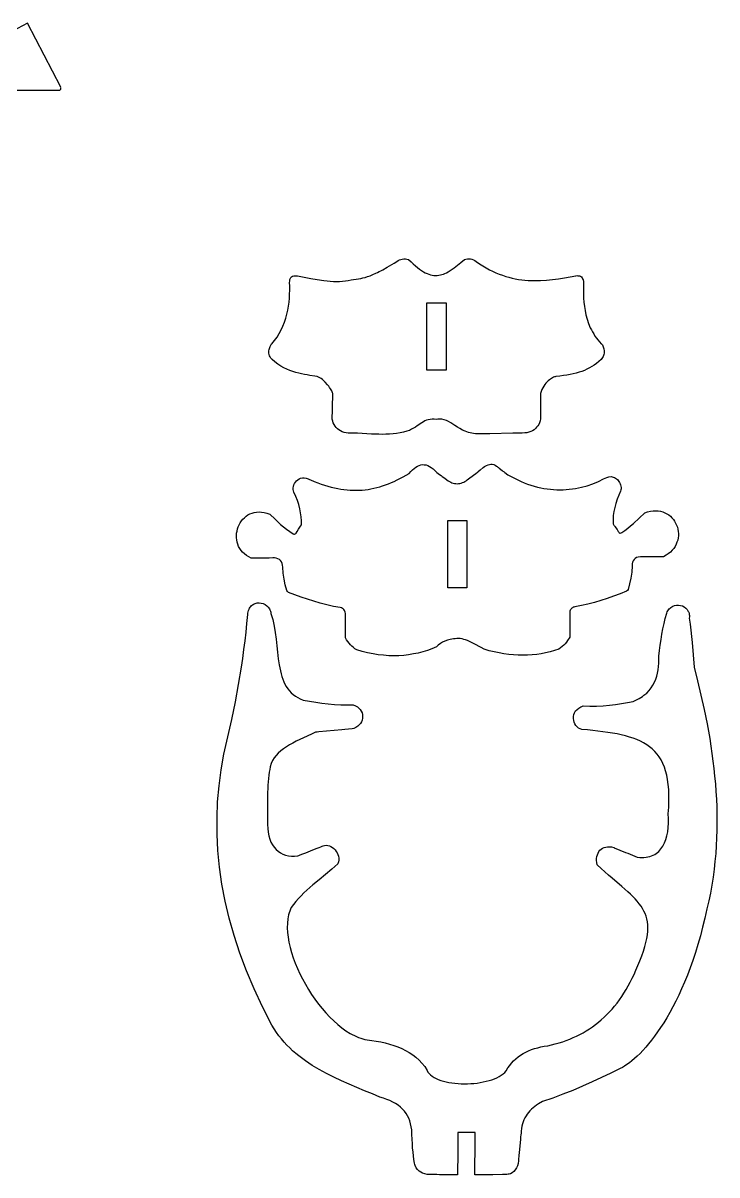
# Model space of a CAD drawing. Extents: x 54 to 355, y 16 to 245.
# Drawn here: x 252.1 to 355.3, y 16.3 to 187.5 of the extents above; entities that cross this region are included whole.
import ezdxf

# ---------------------------------------------------------------- set-up
doc = ezdxf.new("R2010")
doc.units = 0
doc.layers.get('0').update_dxf_attribs({"linetype": 'CONTINUOUS'})
doc.layers.add('LAYER_0', color=7, linetype='CONTINUOUS')

msp = doc.modelspace()

# ---------------------------------------------------------------- linework, layer by layer
at = {"linetype": 'CONTINUOUS'}
for p, q in [((252.76, 187.52), (245.75, 183.76)), ((257.72, 177.97), (252.76, 187.52)), ((233.55, 177.53), (257.46, 177.53))]:
    msp.add_line(p, q, dxfattribs=at)
for points in [[(312.18, 145.93), (315.03, 145.93), (315.03, 135.93), (312.18, 135.93)], [(315.27, 113.57), (318.12, 113.57), (318.12, 103.57), (315.27, 103.57)]]:
    msp.add_lwpolyline(points, close=True, dxfattribs=at)
msp.add_arc((257.46, 177.83), 0.3, 270, 27.4232, dxfattribs=at)
at = {"layer": 'LAYER_0', "color": 0}
for points in [[(291.75, 148.98), (291.77, 149.15), (291.79, 149.29), (291.81, 149.42), (291.84, 149.53), (291.88, 149.62), (291.92, 149.7), (292.03, 149.82), (292.18, 149.9), (292.37, 149.95), (292.48, 149.96), (292.61, 149.97), (292.75, 149.97), (292.91, 149.97), (293.91, 149.76), (294.9, 149.56), (295.88, 149.39), (296.85, 149.25), (297.32, 149.19), (297.79, 149.16), (298.26, 149.13), (298.72, 149.12), (299.17, 149.13), (299.62, 149.16), (300.05, 149.2), (300.48, 149.27), (300.91, 149.34), (302.01, 149.52), (302.34, 149.58), (302.67, 149.65), (303.01, 149.73), (303.36, 149.84), (303.73, 149.97), (304.14, 150.13), (304.58, 150.34), (304.82, 150.45), (305.08, 150.58), (305.34, 150.72), (305.63, 150.87), (306.25, 151.22), (306.94, 151.63), (307.31, 151.86), (307.71, 152.1), (307.9, 152.22), (308.09, 152.33), (308.3, 152.4), (308.51, 152.45), (308.74, 152.48), (308.97, 152.47), (309.21, 152.44), (309.46, 152.38), (309.81, 152.04), (310.14, 151.72), (310.46, 151.44), (310.77, 151.18), (311.07, 150.95), (311.37, 150.75), (311.65, 150.57), (311.93, 150.42), (312.2, 150.3), (312.46, 150.19), (312.72, 150.11), (312.97, 150.06), (313.22, 150.02), (313.46, 150.01), (313.7, 150.01), (313.93, 150.04), (314.17, 150.08), (314.4, 150.14), (314.63, 150.22), (314.86, 150.31), (315.09, 150.42), (315.32, 150.54), (315.78, 150.83), (316.24, 151.16), (316.73, 151.54), (317.23, 151.95), (317.75, 152.38), (317.98, 152.45), (318.21, 152.49), (318.43, 152.5), (318.65, 152.48), (318.87, 152.43), (319.08, 152.35), (319.29, 152.24), (319.5, 152.1), (319.99, 151.76), (320.48, 151.44), (320.97, 151.14), (321.46, 150.87), (321.95, 150.63), (322.44, 150.41), (322.92, 150.21), (323.4, 150.03), (323.89, 149.87), (324.37, 149.74), (324.85, 149.62), (325.32, 149.52), (325.8, 149.43), (326.27, 149.37), (326.74, 149.32), (327.21, 149.28), (328.14, 149.25), (329.06, 149.26), (329.96, 149.32), (330.86, 149.41), (331.74, 149.53), (332.61, 149.66), (333.46, 149.81), (334.3, 149.97), (334.46, 149.98), (334.6, 149.97), (334.73, 149.96), (334.84, 149.95), (335.02, 149.89), (335.15, 149.8), (335.26, 149.68), (335.33, 149.53), (335.4, 149.34), (335.46, 149.13), (335.44, 148.25), (335.44, 147.75), (335.45, 147.21), (335.47, 146.64), (335.52, 146.04), (335.59, 145.42), (335.69, 144.79), (335.82, 144.15), (336, 143.51), (336.21, 142.87), (336.47, 142.23), (336.63, 141.92), (336.79, 141.61), (336.97, 141.31), (337.16, 141.01), (337.37, 140.71), (337.59, 140.43), (337.83, 140.14), (338.09, 139.87), (338.18, 139.78), (338.26, 139.68), (338.33, 139.55), (338.4, 139.42), (338.49, 139.12), (338.53, 138.79), (338.53, 138.62), (338.51, 138.45), (338.48, 138.28), (338.43, 138.11), (338.37, 137.95), (338.28, 137.8), (338.18, 137.66), (338.06, 137.53), (337.72, 137.22), (337.38, 136.94), (337.03, 136.69), (336.68, 136.46), (336.33, 136.26), (335.96, 136.07), (335.59, 135.9), (335.2, 135.75), (334.8, 135.62), (334.37, 135.5), (333.93, 135.39), (333.47, 135.29), (332.98, 135.2), (332.47, 135.12), (331.93, 135.05), (331.36, 134.98), (331.26, 134.96), (331.14, 134.93), (331.01, 134.87), (330.86, 134.8), (330.71, 134.71), (330.55, 134.61), (330.38, 134.48), (330.22, 134.34), (330.05, 134.18), (329.88, 134), (329.72, 133.79), (329.56, 133.57), (329.41, 133.33), (329.28, 133.07), (329.15, 132.78), (329.04, 132.48), (329.04, 132.03), (329.05, 131.81), (329.05, 131.31), (329.05, 131.05), (329.05, 130.28), (329.05, 130.07), (329.05, 129.63), (329.08, 129.3), (329.08, 128.98), (329.06, 128.69), (329, 128.4), (328.91, 128.13), (328.8, 127.88), (328.66, 127.65), (328.49, 127.44), (328.31, 127.24), (328.1, 127.07), (327.87, 126.93), (327.61, 126.8), (327.34, 126.71), (327.05, 126.64), (326.75, 126.6), (326.35, 126.59), (326.27, 126.59), (326, 126.58), (325.64, 126.57), (325.43, 126.57), (324.94, 126.56), (321.52, 126.49), (321.03, 126.48), (320.82, 126.48), (320.45, 126.47), (320.31, 126.47), (320.11, 126.46), (320.05, 126.46), (319.72, 126.47), (319.41, 126.49), (319.12, 126.52), (318.85, 126.56), (318.34, 126.69), (317.87, 126.85), (317.45, 127.04), (317.06, 127.24), (316.7, 127.47), (316.35, 127.69), (316.02, 127.91), (315.71, 128.12), (315.39, 128.3), (315.07, 128.46), (314.73, 128.57), (314.38, 128.64), (314.2, 128.65), (314.01, 128.65), (313.81, 128.63), (313.61, 128.6), (313.25, 128.64), (312.94, 128.65), (312.64, 128.62), (312.37, 128.56), (312.12, 128.49), (311.88, 128.38), (311.65, 128.26), (311.43, 128.12), (310.72, 127.64), (310.47, 127.48), (310.19, 127.31), (309.89, 127.15), (309.56, 126.99), (309.2, 126.85), (308.7, 126.72), (308.19, 126.61), (307.67, 126.53), (307.15, 126.46), (306.62, 126.42), (306.09, 126.4), (305.56, 126.39), (305.02, 126.4), (303.95, 126.43), (301.83, 126.55), (300.79, 126.59), (300.47, 126.59), (300.16, 126.62), (299.87, 126.69), (299.59, 126.78), (299.33, 126.9), (299.1, 127.05), (298.88, 127.22), (298.68, 127.42), (298.51, 127.63), (298.37, 127.86), (298.25, 128.11), (298.17, 128.37), (298.11, 128.64), (298.09, 128.93), (298.11, 129.22), (298.16, 129.53), (298.16, 129.8), (298.16, 129.99), (298.16, 130.46), (298.16, 130.73), (298.16, 131.28), (298.17, 131.54), (298.17, 132.02), (298.17, 132.21), (298.17, 132.48), (298.15, 132.57), (298.11, 132.69), (298.04, 132.84), (297.95, 133), (297.84, 133.18), (297.71, 133.37), (297.57, 133.57), (297.41, 133.77), (297.06, 134.17), (296.87, 134.35), (296.67, 134.53), (296.47, 134.68), (296.26, 134.81), (296.05, 134.91), (295.85, 134.98), (295.51, 135.04), (294.77, 135.15), (294.38, 135.22), (293.97, 135.29), (293.55, 135.37), (293.13, 135.47), (292.69, 135.59), (292.25, 135.73), (291.81, 135.89), (291.36, 136.08), (290.91, 136.3), (290.47, 136.55), (290.02, 136.83), (289.58, 137.16), (289.15, 137.53), (288.99, 137.71), (288.86, 137.9), (288.77, 138.08), (288.71, 138.27), (288.68, 138.46), (288.67, 138.64), (288.68, 138.82), (288.71, 138.99), (288.8, 139.3), (288.86, 139.44), (288.92, 139.56), (288.98, 139.67), (289.03, 139.76), (289.08, 139.83), (289.12, 139.87), (289.52, 140.35), (289.89, 140.86), (290.22, 141.38), (290.51, 141.93), (290.77, 142.49), (290.99, 143.07), (291.18, 143.65), (291.35, 144.25), (291.48, 144.85), (291.59, 145.45), (291.67, 146.05), (291.73, 146.65), (291.76, 147.25), (291.78, 147.84), (291.77, 148.42), (291.75, 148.98)], [(288.81, 114.53), (289.59, 113.77), (290, 113.39), (290.42, 113.02), (290.86, 112.66), (291.31, 112.3), (291.78, 111.95), (292.27, 111.6), (292.4, 111.56), (292.5, 111.56), (292.6, 111.6), (292.68, 111.67), (292.71, 111.72), (292.87, 111.96), (293.1, 112.3), (293.39, 112.73), (293.53, 112.93), (293.52, 113.53), (293.47, 114.13), (293.39, 114.74), (293.27, 115.34), (293.11, 115.95), (292.91, 116.56), (292.67, 117.17), (292.38, 117.78), (292.32, 117.99), (292.29, 118.21), (292.3, 118.44), (292.33, 118.66), (292.4, 118.89), (292.5, 119.1), (292.63, 119.3), (292.78, 119.48), (292.96, 119.64), (293.17, 119.77), (293.4, 119.86), (293.65, 119.91), (293.93, 119.92), (294.23, 119.87), (294.38, 119.83), (294.54, 119.77), (294.71, 119.7), (294.87, 119.61), (295.41, 119.39), (295.93, 119.19), (296.45, 119), (296.95, 118.84), (297.45, 118.69), (297.94, 118.55), (298.43, 118.44), (298.91, 118.34), (299.38, 118.25), (299.84, 118.18), (300.31, 118.13), (300.76, 118.1), (301.21, 118.08), (301.66, 118.08), (302.11, 118.09), (302.55, 118.12), (302.99, 118.16), (303.42, 118.22), (303.86, 118.29), (304.29, 118.38), (304.73, 118.48), (305.16, 118.6), (305.59, 118.73), (306.02, 118.88), (306.45, 119.05), (306.89, 119.22), (307.32, 119.41), (307.76, 119.62), (308.64, 120.07), (309.53, 120.58), (309.78, 120.86), (310.02, 121.12), (310.27, 121.34), (310.52, 121.52), (310.76, 121.67), (311.02, 121.78), (311.27, 121.85), (311.52, 121.89), (311.78, 121.88), (312.04, 121.84), (312.3, 121.76), (312.56, 121.64), (312.83, 121.48), (313.1, 121.27), (313.36, 121.03), (313.64, 120.74), (313.85, 120.56), (314.06, 120.41), (314.27, 120.26), (314.46, 120.13), (314.82, 119.89), (315.16, 119.63), (315.34, 119.49), (315.52, 119.37), (315.71, 119.27), (315.9, 119.19), (316.1, 119.13), (316.3, 119.09), (316.49, 119.07), (316.69, 119.06), (316.89, 119.08), (317.08, 119.11), (317.27, 119.16), (317.46, 119.22), (317.65, 119.3), (317.83, 119.4), (318, 119.51), (318.17, 119.64), (318.56, 119.95), (319.44, 120.6), (319.92, 120.98), (319.96, 121.01), (320.01, 121.05), (320.07, 121.09), (320.55, 121.45), (320.75, 121.6), (320.79, 121.63), (320.83, 121.66), (321.05, 121.78), (321.27, 121.87), (321.48, 121.93), (321.69, 121.96), (321.9, 121.95), (322.11, 121.9), (322.32, 121.81), (322.53, 121.68), (322.64, 121.6), (322.72, 121.53), (322.81, 121.46), (322.91, 121.38), (323.36, 121.02), (323.46, 120.94), (323.56, 120.86), (323.64, 120.8), (323.7, 120.75), (323.75, 120.71), (324.23, 120.4), (324.71, 120.12), (325.19, 119.86), (325.68, 119.61), (326.17, 119.39), (326.65, 119.18), (327.14, 119), (327.63, 118.84), (328.11, 118.69), (328.6, 118.56), (329.09, 118.45), (329.57, 118.36), (330.05, 118.28), (330.53, 118.23), (331.01, 118.19), (331.49, 118.16), (331.96, 118.16), (332.43, 118.16), (332.89, 118.19), (333.35, 118.23), (333.81, 118.28), (334.26, 118.35), (334.71, 118.43), (335.15, 118.53), (336.02, 118.76), (336.86, 119.05), (337.67, 119.38), (338.45, 119.76), (338.68, 119.88), (338.94, 119.98), (339.23, 120.06), (339.56, 120.12), (339.73, 120.09), (339.89, 120.05), (340.06, 119.98), (340.21, 119.9), (340.36, 119.79), (340.5, 119.67), (340.62, 119.53), (340.73, 119.38), (340.83, 119.22), (340.91, 119.05), (340.97, 118.87), (341.02, 118.69), (341.04, 118.51), (341.04, 118.32), (341.01, 118.14), (340.96, 117.95), (340.7, 117.35), (340.47, 116.74), (340.27, 116.14), (340.11, 115.53), (339.98, 114.92), (339.89, 114.31), (339.85, 113.7), (339.85, 113.09), (339.93, 112.98), (339.98, 112.9), (340.05, 112.8), (340.12, 112.69), (340.44, 112.24), (340.51, 112.13), (340.58, 112.03), (340.63, 111.95), (340.71, 111.84), (340.76, 111.78), (340.81, 111.75), (340.87, 111.73), (340.92, 111.72), (341.04, 111.74), (341.16, 111.8), (341.6, 112.12), (342.04, 112.45), (342.47, 112.8), (342.9, 113.16), (343.74, 113.92), (344.56, 114.73), (344.99, 114.87), (345.41, 114.97), (345.81, 115.02), (346.19, 115.04), (346.56, 115.02), (346.91, 114.96), (347.25, 114.87), (347.56, 114.75), (347.85, 114.59), (348.13, 114.41), (348.38, 114.21), (348.61, 113.99), (348.82, 113.75), (349, 113.48), (349.16, 113.2), (349.3, 112.91), (349.41, 112.61), (349.49, 112.3), (349.54, 111.98), (349.57, 111.66), (349.56, 111.33), (349.53, 111), (349.46, 110.68), (349.36, 110.36), (349.23, 110.05), (349.07, 109.74), (348.87, 109.45), (348.64, 109.16), (348.37, 108.9), (348.07, 108.65), (347.73, 108.42), (347.35, 108.21), (343.91, 108.21), (343.61, 108.16), (343.36, 108.08), (343.15, 107.96), (342.98, 107.8), (342.84, 107.61), (342.75, 107.39), (342.7, 107.13), (342.69, 106.83), (342.62, 105.9), (342.49, 105.01), (342.32, 104.16), (342.11, 103.35), (342, 103.21), (341.85, 103.08), (340.9, 102.69), (339.94, 102.33), (338.99, 102), (338.03, 101.69), (337.07, 101.41), (336.11, 101.16), (335.14, 100.94), (334.18, 100.76), (334.04, 100.73), (333.92, 100.69), (333.81, 100.63), (333.72, 100.56), (333.63, 100.47), (333.55, 100.36), (333.49, 100.24), (333.44, 100.1), (333.44, 99.93), (333.44, 99.85), (333.43, 98.18), (333.43, 97.82), (333.42, 96.86), (333.42, 96.51), (333.42, 96.42), (333.42, 96.26), (333.1, 95.76), (332.92, 95.52), (332.72, 95.28), (332.51, 95.06), (332.29, 94.85), (332.04, 94.65), (331.78, 94.46), (331.14, 94.25), (330.49, 94.07), (329.83, 93.91), (329.17, 93.78), (328.5, 93.68), (327.83, 93.61), (327.14, 93.57), (326.46, 93.56), (325.76, 93.57), (325.06, 93.61), (324.35, 93.68), (323.63, 93.78), (322.9, 93.9), (322.17, 94.06), (321.44, 94.24), (320.69, 94.45), (320.22, 94.7), (319.22, 95.25), (318.71, 95.51), (318.19, 95.74), (317.92, 95.84), (317.66, 95.92), (317.4, 95.98), (317.14, 96.03), (316.88, 96.05), (316.62, 96.04), (316.36, 96.02), (316.11, 95.99), (315.65, 95.92), (315.23, 95.8), (314.85, 95.66), (314.5, 95.49), (314.17, 95.29), (313.87, 95.06), (313.58, 94.81), (312.91, 94.53), (312.24, 94.29), (311.56, 94.08), (310.87, 93.89), (310.16, 93.75), (309.45, 93.63), (308.73, 93.55), (308, 93.5), (307.25, 93.48), (306.5, 93.5), (305.73, 93.56), (304.95, 93.64), (304.16, 93.77), (303.36, 93.93), (302.55, 94.12), (301.73, 94.36), (301.48, 94.52), (301.24, 94.7), (301.02, 94.9), (300.8, 95.12), (300.6, 95.35), (300.41, 95.59), (300.24, 95.86), (300.08, 96.14), (300.08, 96.3), (300.07, 96.38), (300.07, 96.99), (300.07, 97.3), (300.07, 97.62), (300.06, 97.96), (300.06, 98.63), (300.06, 98.94), (300.05, 99.55), (300.05, 99.63), (300.05, 99.79), (300.03, 99.95), (299.99, 100.1), (299.92, 100.23), (299.84, 100.34), (299.73, 100.44), (299.61, 100.52), (299.46, 100.59), (299.29, 100.64), (298.29, 100.83), (297.3, 101.05), (296.32, 101.3), (295.35, 101.58), (294.4, 101.88), (293.46, 102.2), (292.52, 102.54), (291.6, 102.91), (291.44, 103.02), (291.33, 103.18), (291.12, 104.02), (290.94, 104.88), (290.81, 105.76), (290.73, 106.65), (290.71, 106.96), (290.65, 107.22), (290.55, 107.44), (290.41, 107.63), (290.24, 107.78), (290.03, 107.89), (289.78, 107.97), (289.5, 108.02), (289.35, 108.02), (289.28, 108.02), (288.7, 108.01), (288.41, 108.01), (288.1, 108.01), (287.78, 108), (287.15, 108), (286.86, 108), (286.29, 108), (286.21, 107.99), (286.06, 107.99), (285.68, 108.18), (285.34, 108.39), (285.03, 108.62), (284.77, 108.88), (284.53, 109.15), (284.34, 109.44), (284.18, 109.74), (284.05, 110.05), (283.95, 110.37), (283.89, 110.7), (283.86, 111.03), (283.85, 111.36), (283.88, 111.69), (283.94, 112.02), (284.02, 112.35), (284.13, 112.66), (284.26, 112.96), (284.43, 113.25), (284.61, 113.52), (284.82, 113.78), (285.05, 114.01), (285.3, 114.22), (285.57, 114.41), (285.86, 114.57), (286.17, 114.69), (286.5, 114.79), (286.85, 114.85), (287.21, 114.87), (287.59, 114.85), (287.98, 114.79), (288.39, 114.69), (288.81, 114.53)], [(285.54, 99.61), (285.56, 99.83), (285.6, 100.03), (285.65, 100.22), (285.72, 100.4), (285.8, 100.55), (285.89, 100.7), (285.99, 100.83), (286.1, 100.94), (286.22, 101.04), (286.35, 101.13), (286.48, 101.2), (286.62, 101.26), (286.92, 101.33), (287.22, 101.35), (287.52, 101.32), (287.82, 101.24), (288.1, 101.11), (288.36, 100.93), (288.58, 100.71), (288.77, 100.44), (288.84, 100.29), (288.9, 100.13), (288.95, 99.96), (288.98, 99.77), (289.12, 99.32), (289.25, 98.86), (289.36, 98.38), (289.45, 97.91), (289.62, 96.94), (289.74, 95.96), (289.86, 94.98), (289.96, 94), (290.08, 93.05), (290.21, 92.12), (290.39, 91.23), (290.49, 90.81), (290.61, 90.4), (290.75, 90), (290.9, 89.61), (291.07, 89.25), (291.26, 88.9), (291.48, 88.57), (291.72, 88.26), (291.99, 87.98), (292.28, 87.71), (292.61, 87.47), (292.96, 87.26), (293.35, 87.07), (293.78, 86.91), (294.71, 86.73), (295.64, 86.57), (296.56, 86.44), (297.49, 86.34), (298.42, 86.26), (299.35, 86.21), (300.28, 86.18), (301.21, 86.17), (301.54, 86.04), (301.83, 85.88), (302.07, 85.7), (302.27, 85.48), (302.42, 85.25), (302.53, 85), (302.6, 84.74), (302.62, 84.48), (302.6, 84.21), (302.54, 83.94), (302.44, 83.69), (302.3, 83.44), (302.11, 83.21), (301.89, 83.01), (301.62, 82.83), (301.32, 82.68), (301.07, 82.65), (299.99, 82.54), (299.51, 82.5), (296.12, 82.16), (295.84, 82.13), (295.6, 82.11), (295, 81.83), (293.83, 81.3), (293.28, 81.04), (292.74, 80.78), (292.23, 80.51), (291.74, 80.24), (291.28, 79.96), (290.84, 79.67), (290.44, 79.36), (290.08, 79.03), (289.76, 78.68), (289.47, 78.31), (289.23, 77.9), (289.04, 77.47), (288.89, 77), (288.8, 76.6), (288.73, 76.17), (288.66, 75.72), (288.61, 75.26), (288.56, 74.77), (288.53, 74.26), (288.5, 73.73), (288.48, 73.19), (288.46, 72.64), (288.46, 72.07), (288.45, 70.89), (288.46, 69.68), (288.47, 68.43), (288.5, 67.82), (288.56, 67.25), (288.67, 66.72), (288.81, 66.23), (288.99, 65.78), (289.21, 65.38), (289.46, 65.02), (289.74, 64.7), (290.06, 64.43), (290.4, 64.19), (290.77, 64.01), (291.17, 63.86), (291.59, 63.77), (292.03, 63.71), (292.5, 63.7), (292.98, 63.74), (293.14, 63.81), (293.23, 63.84), (293.57, 63.98), (293.85, 64.09), (294.17, 64.22), (295.22, 64.63), (295.87, 64.9), (296.16, 65.01), (296.4, 65.11), (296.59, 65.18), (296.75, 65.25), (296.97, 65.3), (297.2, 65.32), (297.44, 65.29), (297.67, 65.22), (297.9, 65.12), (298.12, 64.98), (298.33, 64.82), (298.52, 64.63), (298.7, 64.42), (298.84, 64.19), (298.95, 63.94), (299.04, 63.68), (299.08, 63.41), (299.08, 63.13), (299.03, 62.85), (298.93, 62.56), (298.49, 62.16), (298.04, 61.76), (297.11, 60.98), (296.16, 60.2), (295.23, 59.43), (294.32, 58.63), (293.88, 58.23), (293.47, 57.81), (293.06, 57.39), (292.69, 56.96), (292.33, 56.52), (292.01, 56.07), (291.88, 55.81), (291.77, 55.54), (291.68, 55.27), (291.6, 54.98), (291.48, 54.38), (291.42, 53.74), (291.4, 53.07), (291.44, 52.37), (291.52, 51.65), (291.66, 50.91), (291.83, 50.15), (292.04, 49.38), (292.3, 48.6), (292.59, 47.81), (292.92, 47.02), (293.28, 46.23), (293.68, 45.45), (294.1, 44.67), (294.55, 43.91), (295.03, 43.16), (295.53, 42.43), (296.05, 41.73), (296.59, 41.05), (297.15, 40.41), (297.72, 39.79), (298.31, 39.22), (298.91, 38.69), (299.52, 38.2), (300.14, 37.76), (300.76, 37.37), (301.07, 37.2), (301.39, 37.04), (301.7, 36.9), (302.01, 36.77), (302.33, 36.66), (302.64, 36.56), (302.95, 36.48), (303.27, 36.42), (303.97, 36.33), (304.65, 36.22), (305.32, 36.09), (305.98, 35.94), (306.62, 35.77), (307.24, 35.58), (307.85, 35.36), (308.44, 35.12), (309, 34.84), (309.54, 34.53), (310.06, 34.19), (310.55, 33.81), (311.01, 33.39), (311.44, 32.92), (311.84, 32.42), (312.21, 31.86), (312.33, 31.62), (312.5, 31.4), (312.71, 31.19), (312.95, 31), (313.23, 30.82), (313.54, 30.66), (313.87, 30.51), (314.24, 30.38), (314.62, 30.26), (315.02, 30.16), (315.45, 30.08), (315.89, 30), (316.34, 29.95), (316.8, 29.91), (317.27, 29.88), (317.74, 29.88), (318.22, 29.88), (318.7, 29.9), (319.17, 29.94), (319.64, 29.99), (320.1, 30.06), (320.56, 30.14), (321, 30.24), (321.42, 30.35), (321.83, 30.48), (322.22, 30.62), (322.58, 30.78), (322.92, 30.96), (323.23, 31.15), (323.51, 31.35), (323.76, 31.57), (323.97, 31.81), (324.21, 32.22), (324.48, 32.6), (324.77, 32.96), (325.07, 33.29), (325.4, 33.6), (325.74, 33.88), (326.11, 34.14), (326.49, 34.38), (326.89, 34.59), (327.3, 34.79), (327.73, 34.96), (328.18, 35.11), (328.65, 35.24), (329.13, 35.35), (329.63, 35.44), (330.14, 35.52), (330.71, 35.64), (331.26, 35.79), (331.82, 35.95), (332.36, 36.12), (332.89, 36.31), (333.41, 36.51), (333.92, 36.73), (334.42, 36.96), (334.92, 37.21), (335.4, 37.47), (335.87, 37.75), (336.34, 38.05), (336.79, 38.36), (337.24, 38.69), (337.68, 39.03), (338.1, 39.39), (338.52, 39.76), (338.92, 40.15), (339.32, 40.56), (339.7, 40.98), (340.08, 41.42), (340.44, 41.88), (340.8, 42.35), (341.14, 42.84), (341.47, 43.35), (341.8, 43.87), (342.11, 44.41), (342.41, 44.97), (342.7, 45.55), (342.98, 46.14), (343.26, 46.75), (343.84, 48.16), (344.12, 48.9), (344.37, 49.6), (344.57, 50.26), (344.74, 50.88), (344.87, 51.46), (344.96, 52.02), (345.01, 52.54), (345.03, 53.03), (345.02, 53.5), (344.97, 53.95), (344.89, 54.37), (344.78, 54.78), (344.63, 55.17), (344.45, 55.55), (344.25, 55.92), (344.01, 56.28), (343.75, 56.64), (343.46, 56.99), (343.14, 57.34), (342.8, 57.7), (342.43, 58.05), (342.03, 58.42), (341.61, 58.79), (341.17, 59.18), (339.72, 60.42), (339.19, 60.88), (338.64, 61.36), (338.08, 61.87), (337.5, 62.4), (337.43, 62.74), (337.4, 63.07), (337.41, 63.37), (337.44, 63.66), (337.52, 63.92), (337.62, 64.17), (337.75, 64.39), (337.91, 64.58), (338.09, 64.75), (338.3, 64.88), (338.53, 64.99), (338.78, 65.06), (339.05, 65.1), (339.33, 65.11), (339.64, 65.07), (339.96, 65), (340, 64.99), (340.04, 64.96), (341.71, 64.26), (342.04, 64.13), (343.46, 63.53), (343.81, 63.5), (344.14, 63.5), (344.45, 63.51), (344.76, 63.54), (345.04, 63.59), (345.31, 63.66), (345.57, 63.74), (345.81, 63.85), (346.04, 63.96), (346.26, 64.1), (346.46, 64.24), (346.65, 64.4), (346.82, 64.58), (346.98, 64.77), (347.27, 65.2), (347.52, 65.67), (347.72, 66.18), (347.87, 66.74), (347.99, 67.34), (348.06, 67.96), (348.1, 68.62), (348.1, 69.31), (348.07, 70.01), (348.11, 70.51), (348.14, 70.99), (348.17, 71.91), (348.17, 72.78), (348.13, 73.59), (348.07, 74.36), (347.97, 75.08), (347.84, 75.75), (347.67, 76.37), (347.48, 76.95), (347.26, 77.49), (347, 78), (346.72, 78.46), (346.41, 78.88), (346.06, 79.28), (345.69, 79.64), (345.29, 79.97), (344.86, 80.27), (344.4, 80.55), (343.92, 80.8), (343.4, 81.02), (342.86, 81.23), (342.3, 81.41), (341.7, 81.58), (341.08, 81.73), (340.44, 81.86), (339.77, 81.98), (339.07, 82.09), (338.35, 82.2), (337.61, 82.29), (336.84, 82.38), (336.05, 82.46), (335.23, 82.55), (334.96, 82.62), (334.71, 82.75), (334.5, 82.92), (334.32, 83.12), (334.18, 83.35), (334.07, 83.61), (334, 83.89), (333.97, 84.17), (333.98, 84.46), (334.04, 84.74), (334.14, 85.02), (334.29, 85.28), (334.5, 85.51), (334.75, 85.72), (335.06, 85.89), (335.23, 85.97), (335.42, 86.03), (336.42, 86.01), (337.4, 86.02), (338.36, 86.07), (339.3, 86.14), (340.22, 86.24), (341.12, 86.37), (342, 86.53), (342.86, 86.71), (343.16, 86.84), (343.45, 86.98), (343.72, 87.13), (343.97, 87.28), (344.21, 87.44), (344.43, 87.61), (344.85, 87.95), (345.2, 88.32), (345.52, 88.71), (345.78, 89.12), (346.01, 89.55), (346.19, 89.99), (346.34, 90.45), (346.46, 90.92), (346.55, 91.4), (346.61, 91.9), (346.65, 92.4), (346.67, 92.91), (346.67, 93.43), (346.77, 94.25), (346.87, 95.07), (346.99, 95.88), (347.12, 96.68), (347.27, 97.48), (347.44, 98.27), (347.62, 99.05), (347.83, 99.82), (347.91, 100), (348, 100.17), (348.1, 100.32), (348.21, 100.45), (348.32, 100.57), (348.45, 100.68), (348.58, 100.77), (348.72, 100.85), (349, 100.96), (349.3, 101.02), (349.6, 101.02), (349.9, 100.98), (350.18, 100.89), (350.45, 100.76), (350.68, 100.58), (350.88, 100.35), (351.04, 100.09), (351.1, 99.95), (351.15, 99.79), (351.18, 99.62), (351.2, 99.45), (351.2, 99.27), (351.18, 99.08), (351.31, 98.18), (351.43, 97.27), (351.54, 96.36), (351.63, 95.45), (351.77, 93.63), (351.89, 91.81), (352.41, 89.74), (352.92, 87.65), (353.39, 85.51), (353.83, 83.35), (354.22, 81.17), (354.4, 80.06), (354.56, 78.96), (354.71, 77.84), (354.84, 76.72), (354.96, 75.59), (355.07, 74.46), (355.15, 73.32), (355.22, 72.18), (355.27, 71.04), (355.29, 69.89), (355.3, 68.73), (355.29, 67.58), (355.25, 66.42), (355.2, 65.25), (355.11, 64.09), (355.01, 62.92), (354.88, 61.75), (354.72, 60.57), (354.53, 59.4), (354.32, 58.22), (354.08, 57.04), (353.81, 55.87), (353.5, 54.48), (353.17, 53.13), (352.83, 51.84), (352.47, 50.58), (352.1, 49.38), (351.71, 48.21), (351.31, 47.1), (350.9, 46.02), (350.48, 44.99), (350.05, 44), (349.62, 43.05), (349.18, 42.15), (348.73, 41.29), (348.28, 40.46), (347.84, 39.68), (347.38, 38.94), (346.93, 38.24), (346.48, 37.58), (346.03, 36.95), (345.58, 36.37), (345.14, 35.81), (344.71, 35.3), (344.28, 34.83), (343.86, 34.39), (343.44, 33.99), (343.04, 33.62), (342.65, 33.29), (342.28, 32.99), (341.92, 32.73), (341.57, 32.5), (341.24, 32.31), (340.93, 32.14), (339.54, 31.46), (338.15, 30.8), (336.73, 30.15), (335.3, 29.51), (333.85, 28.9), (332.38, 28.32), (330.89, 27.76), (329.37, 27.23), (328.76, 26.89), (328.48, 26.7), (328.21, 26.51), (327.95, 26.3), (327.71, 26.09), (327.49, 25.86), (327.28, 25.62), (327.09, 25.36), (326.91, 25.1), (326.75, 24.82), (326.61, 24.53), (326.49, 24.23), (326.38, 23.91), (326.29, 23.58), (326.22, 23.22), (326.22, 23.18), (326.19, 22.9), (326.18, 22.76), (326.17, 22.6), (326.13, 22.23), (326.11, 22.03), (326.07, 21.59), (325.89, 19.67), (325.85, 19.23), (325.83, 19.02), (325.81, 18.83), (325.78, 18.5), (325.77, 18.36), (325.74, 18.08), (325.74, 18.03), (325.74, 18.02), (325.62, 17.69), (325.48, 17.38), (325.31, 17.1), (325.11, 16.86), (324.86, 16.66), (324.58, 16.51), (324.41, 16.46), (324.24, 16.42), (324.05, 16.39), (323.84, 16.38), (323.73, 16.38), (323.65, 16.38), (323.54, 16.38), (323.42, 16.38), (322, 16.36), (321.16, 16.35), (320.75, 16.34), (319.73, 16.33), (319.61, 16.33), (319.51, 16.32), (319.43, 16.32), (319.37, 16.32), (319.32, 16.32), (319.32, 16.59), (319.32, 16.74), (319.32, 17.1), (319.32, 17.31), (319.32, 17.54), (319.32, 17.79), (319.32, 18.32), (319.33, 19.48), (319.33, 20.07), (319.33, 20.63), (319.33, 21.17), (319.34, 21.41), (319.34, 21.65), (319.34, 21.86), (319.34, 22.22), (319.34, 22.36), (319.34, 22.63), (319.1, 22.63), (318.94, 22.63), (318.52, 22.63), (318.29, 22.64), (317.81, 22.64), (317.57, 22.64), (317.16, 22.64), (316.99, 22.64), (316.75, 22.64), (316.75, 22.23), (316.75, 22.06), (316.75, 20.65), (316.75, 20.08), (316.75, 18.9), (316.75, 18.33), (316.74, 17.8), (316.74, 16.92), (316.74, 16.76), (316.74, 16.34), (316.54, 16.34), (316.32, 16.34), (316.03, 16.35), (315.3, 16.35), (314.89, 16.36), (314.04, 16.36), (313.63, 16.37), (313.25, 16.37), (312.9, 16.37), (312.75, 16.37), (312.61, 16.38), (312.39, 16.38), (312.3, 16.38), (312.19, 16.38), (311.85, 16.47), (311.54, 16.58), (311.26, 16.73), (311, 16.91), (310.77, 17.13), (310.58, 17.4), (310.43, 17.71), (310.37, 17.89), (310.32, 18.08), (310.24, 18.6), (310.17, 19.15), (310.11, 19.72), (310.05, 20.33), (310.01, 20.96), (309.97, 21.63), (309.93, 22.32), (309.91, 23.04), (309.85, 23.5), (309.75, 23.94), (309.63, 24.35), (309.47, 24.74), (309.29, 25.12), (309.07, 25.47), (308.82, 25.8), (308.54, 26.12), (308.23, 26.41), (307.88, 26.68), (307.51, 26.93), (307.11, 27.16), (306.67, 27.37), (306.21, 27.56), (305.72, 27.74), (305.19, 27.89), (304.06, 28.36), (302.91, 28.84), (301.76, 29.32), (300.61, 29.81), (299.47, 30.32), (298.35, 30.84), (297.24, 31.4), (296.16, 31.99), (295.11, 32.61), (294.1, 33.29), (293.13, 34.01), (292.66, 34.39), (292.21, 34.79), (291.77, 35.2), (291.34, 35.63), (290.93, 36.07), (290.54, 36.53), (290.16, 37.01), (289.8, 37.51), (289.46, 38.03), (289.13, 38.57), (287.73, 41.3), (286.47, 43.99), (285.35, 46.66), (284.36, 49.3), (283.5, 51.9), (282.78, 54.48), (282.18, 57.03), (281.7, 59.56), (281.34, 62.06), (281.1, 64.53), (280.98, 66.97), (280.97, 69.4), (281.06, 71.79), (281.27, 74.17), (281.57, 76.52), (281.98, 78.85), (282.59, 81.44), (283.17, 84.03), (283.69, 86.62), (284.17, 89.21), (284.6, 91.81), (284.79, 93.1), (284.97, 94.4), (285.14, 95.7), (285.29, 97.01), (285.42, 98.3), (285.54, 99.61)]]:
    msp.add_lwpolyline(points, close=True, dxfattribs=at)

doc.saveas('drawing.dxf')
